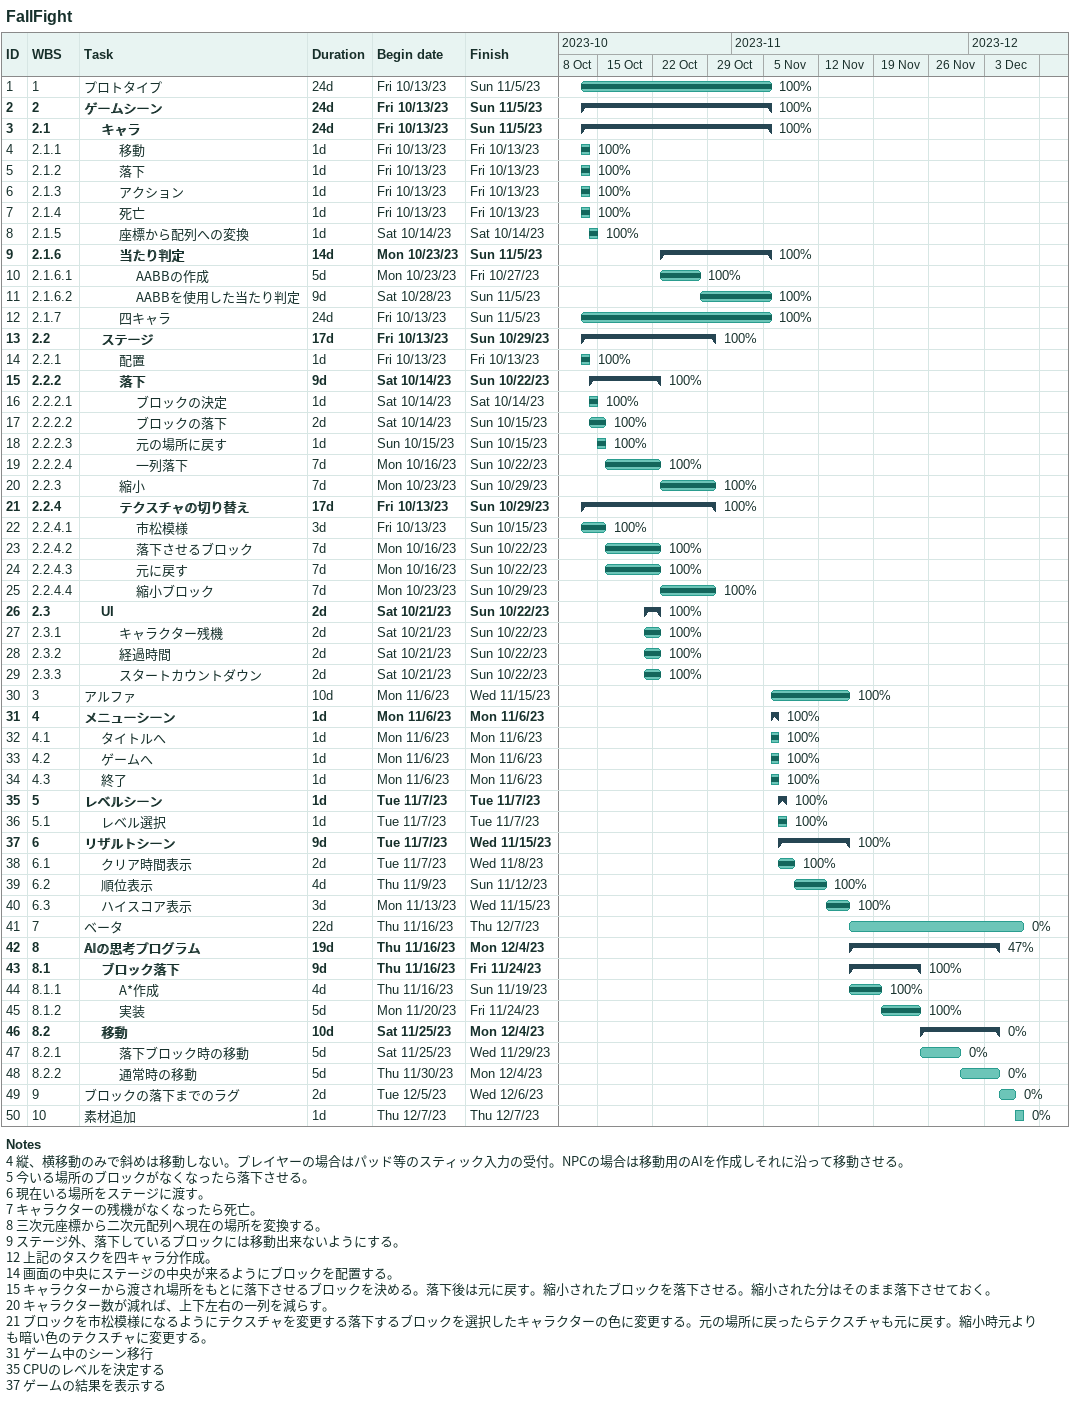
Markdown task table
FallFight

| ID | WBS | Task | Duration | Start | Finish | % complete |
|---|---|---|---|---|---|---|
| 1 | 1 | プロトタイプ | 24d | 2023-10-13 | 2023-11-05 | 100 |
| 2 | 2 | **ゲームシーン** | 24d | 2023-10-13 | 2023-11-05 | 100 |
| 3 | 2.1 | **キャラ** | 24d | 2023-10-13 | 2023-11-05 | 100 |
| 4 | 2.1.1 | 移動 | 1d | 2023-10-13 | 2023-10-13 | 100 |
| 5 | 2.1.2 | 落下 | 1d | 2023-10-13 | 2023-10-13 | 100 |
| 6 | 2.1.3 | アクション | 1d | 2023-10-13 | 2023-10-13 | 100 |
| 7 | 2.1.4 | 死亡 | 1d | 2023-10-13 | 2023-10-13 | 100 |
| 8 | 2.1.5 | 座標から配列への変換 | 1d | 2023-10-14 | 2023-10-14 | 100 |
| 9 | 2.1.6 | **当たり判定** | 14d | 2023-10-23 | 2023-11-05 | 100 |
| 10 | 2.1.6.1 | AABBの作成 | 5d | 2023-10-23 | 2023-10-27 | 100 |
| 11 | 2.1.6.2 | AABBを使用した当たり判定 | 9d | 2023-10-28 | 2023-11-05 | 100 |
| 12 | 2.1.7 | 四キャラ | 24d | 2023-10-13 | 2023-11-05 | 100 |
| 13 | 2.2 | **ステージ** | 17d | 2023-10-13 | 2023-10-29 | 100 |
| 14 | 2.2.1 | 配置 | 1d | 2023-10-13 | 2023-10-13 | 100 |
| 15 | 2.2.2 | **落下** | 9d | 2023-10-14 | 2023-10-22 | 100 |
| 16 | 2.2.2.1 | ブロックの決定 | 1d | 2023-10-14 | 2023-10-14 | 100 |
| 17 | 2.2.2.2 | ブロックの落下 | 2d | 2023-10-14 | 2023-10-15 | 100 |
| 18 | 2.2.2.3 | 元の場所に戻す | 1d | 2023-10-15 | 2023-10-15 | 100 |
| 19 | 2.2.2.4 | 一列落下 | 7d | 2023-10-16 | 2023-10-22 | 100 |
| 20 | 2.2.3 | 縮小 | 7d | 2023-10-23 | 2023-10-29 | 100 |
| 21 | 2.2.4 | **テクスチャの切り替え** | 17d | 2023-10-13 | 2023-10-29 | 100 |
| 22 | 2.2.4.1 | 市松模様 | 3d | 2023-10-13 | 2023-10-15 | 100 |
| 23 | 2.2.4.2 | 落下させるブロック | 7d | 2023-10-16 | 2023-10-22 | 100 |
| 24 | 2.2.4.3 | 元に戻す | 7d | 2023-10-16 | 2023-10-22 | 100 |
| 25 | 2.2.4.4 | 縮小ブロック | 7d | 2023-10-23 | 2023-10-29 | 100 |
| 26 | 2.3 | **UI** | 2d | 2023-10-21 | 2023-10-22 | 100 |
| 27 | 2.3.1 | キャラクター残機 | 2d | 2023-10-21 | 2023-10-22 | 100 |
| 28 | 2.3.2 | 経過時間 | 2d | 2023-10-21 | 2023-10-22 | 100 |
| 29 | 2.3.3 | スタートカウントダウン | 2d | 2023-10-21 | 2023-10-22 | 100 |
| 30 | 3 | アルファ | 10d | 2023-11-06 | 2023-11-15 | 100 |
| 31 | 4 | **メニューシーン** | 1d | 2023-11-06 | 2023-11-06 | 100 |
| 32 | 4.1 | タイトルへ | 1d | 2023-11-06 | 2023-11-06 | 100 |
| 33 | 4.2 | ゲームへ | 1d | 2023-11-06 | 2023-11-06 | 100 |
| 34 | 4.3 | 終了 | 1d | 2023-11-06 | 2023-11-06 | 100 |
| 35 | 5 | **レベルシーン** | 1d | 2023-11-07 | 2023-11-07 | 100 |
| 36 | 5.1 | レベル選択 | 1d | 2023-11-07 | 2023-11-07 | 100 |
| 37 | 6 | **リザルトシーン** | 9d | 2023-11-07 | 2023-11-15 | 100 |
| 38 | 6.1 | クリア時間表示 | 2d | 2023-11-07 | 2023-11-08 | 100 |
| 39 | 6.2 | 順位表示 | 4d | 2023-11-09 | 2023-11-12 | 100 |
| 40 | 6.3 | ハイスコア表示 | 3d | 2023-11-13 | 2023-11-15 | 100 |
| 41 | 7 | ベータ | 22d | 2023-11-16 | 2023-12-07 | 0 |
| 42 | 8 | **AIの思考プログラム** | 19d | 2023-11-16 | 2023-12-04 | 47 |
| 43 | 8.1 | **ブロック落下** | 9d | 2023-11-16 | 2023-11-24 | 100 |
| 44 | 8.1.1 | A*作成 | 4d | 2023-11-16 | 2023-11-19 | 100 |
| 45 | 8.1.2 | 実装 | 5d | 2023-11-20 | 2023-11-24 | 100 |
| 46 | 8.2 | **移動** | 10d | 2023-11-25 | 2023-12-04 | 0 |
| 47 | 8.2.1 | 落下ブロック時の移動 | 5d | 2023-11-25 | 2023-11-29 | 0 |
| 48 | 8.2.2 | 通常時の移動 | 5d | 2023-11-30 | 2023-12-04 | 0 |
| 49 | 9 | ブロックの落下までのラグ | 2d | 2023-12-05 | 2023-12-06 | 0 |
| 50 | 10 | 素材追加 | 1d | 2023-12-07 | 2023-12-07 | 0 |

Notes
- 4: 縦、横移動のみで斜めは移動しない。 プレイヤーの場合はパッド等のスティック入力の受付。 NPCの場合は移動用のAIを作成しそれに沿って移動させる。
- 5: 今いる場所のブロックがなくなったら落下させる。
- 6: 現在いる場所をステージに渡す。
- 7: キャラクターの残機がなくなったら死亡。
- 8: 三次元座標から二次元配列へ現在の場所を変換する。
- 9: ステージ外、落下しているブロックには移動出来ないようにする。
- 12: 上記のタスクを四キャラ分作成。
- 14: 画面の中央にステージの中央が来るようにブロックを配置する。
- 15: キャラクターから渡され場所をもとに落下させるブロックを決める。 落下後は元に戻す。 縮小されたブロックを落下させる。 縮小された分はそのまま落下させておく。
- 20: キャラクター数が減れば、上下左右の一列を減らす。
- 21: ブロックを市松模様になるようにテクスチャを変更する 落下するブロックを選択したキャラクターの色に変更する。 元の場所に戻ったらテクスチャも元に戻す。 縮小時元よりも暗い色のテクスチャに変更する。
- 31: ゲーム中のシーン移行
- 35: CPUのレベルを決定する
- 37: ゲームの結果を表示する
